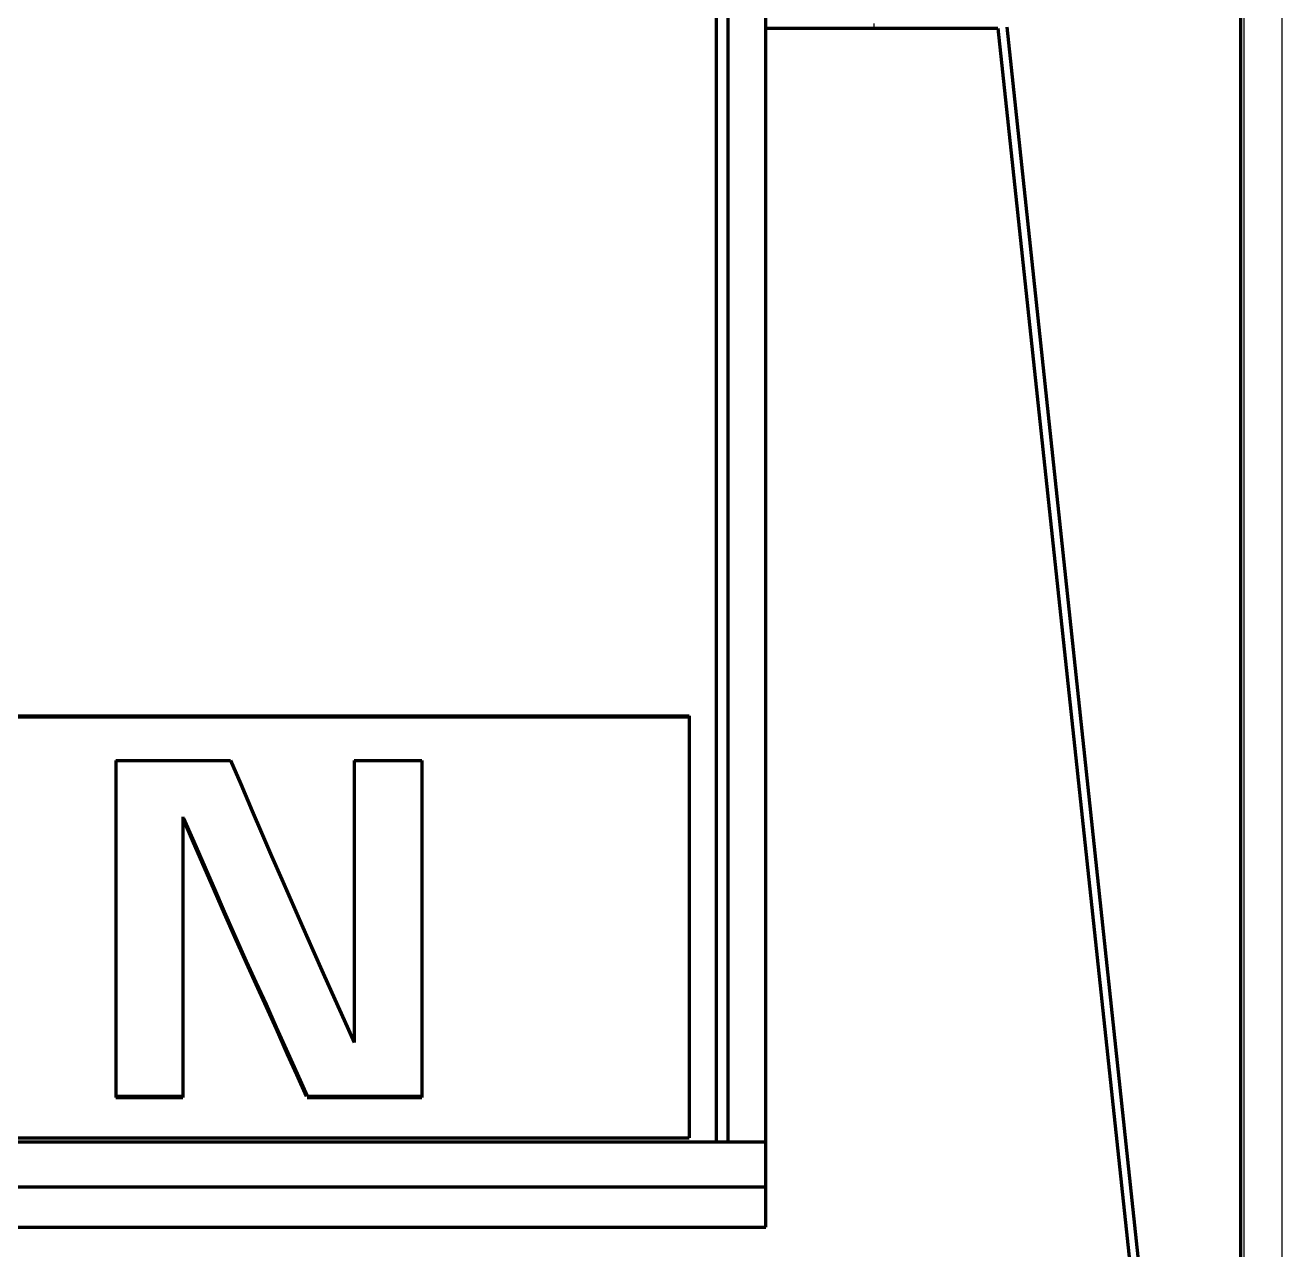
# Model space of a CAD drawing. Header units: millimetres. Extents: x 1622 to 1905, y 0 to 327.
# Drawn here: x 1798.99 to 1831.86, y 87.21 to 119.24 of the extents above; entities that cross this region are included whole.
import ezdxf

# ---------------------------------------------------------------- set-up
doc = ezdxf.new("R2010")
doc.units = ezdxf.units.MM
doc.layers.add('at_Entity', color=7, linetype='Continuous')

# ---------------------------------------------------------------- blocks, each defined once
blk = doc.blocks.new('GYER HERH  WRE TS1600AF 4P')
blk.add_line((79707.257, 9288.572), (79707.257, 9288.447))
blk.add_lwpolyline([(79651.932, 9426.286), (79716.929, 9426.286), (79716.929, 9229.786), (79651.932, 9229.786)], close=True)
at = {"color": 3}
blk.add_lwpolyline([(79650.925, 9347.786), (79717.925, 9347.786), (79717.925, 9228.786), (79650.925, 9228.786)], close=True, dxfattribs=at)
at = {"layer": 'at_Entity', "color": 0, "lineweight": 140}
for p, q in [((79716.855, 9231.067), (79716.855, 9346.786)), ((79704.429, 9257.087), (79704.429, 9334.912)), ((79703.431, 9332.106), (79703.431, 9259.312)), ((79703.126, 9315.447), (79703.126, 9259.312)), ((79704.429, 9288.447), (79710.497, 9288.447)), ((79710.497, 9288.447), (79716.763, 9229.786)), ((79710.73, 9288.484), (79716.855, 9231.067)), ((79666.429, 9270.462), (79702.427, 9270.462)), ((79666.429, 9270.433), (79702.427, 9270.433)), ((79702.427, 9270.462), (79702.427, 9259.422)), ((79687.429, 9269.298), (79690.425, 9269.298)), ((79687.429, 9269.298), (79687.429, 9260.483)), ((79690.425, 9269.298), (79690.695, 9268.673)), ((79693.664, 9269.298), (79695.431, 9269.298)), ((79693.664, 9269.298), (79693.664, 9261.919)), ((79695.431, 9269.298), (79695.431, 9260.483)), ((79690.695, 9268.673), (79690.998, 9267.968)), ((79690.998, 9267.968), (79691.241, 9267.399)), ((79689.185, 9267.825), (79689.185, 9260.483)), ((79689.185, 9267.774), (79689.454, 9267.152)), ((79689.202, 9267.781), (79689.467, 9267.17)), ((79691.241, 9267.399), (79691.498, 9266.794)), ((79689.454, 9267.152), (79689.758, 9266.455)), ((79689.467, 9267.17), (79689.766, 9266.485)), ((79691.498, 9266.794), (79691.77, 9266.18)), ((79689.758, 9266.455), (79690.004, 9265.893)), ((79689.766, 9266.485), (79690.008, 9265.931)), ((79691.77, 9266.18), (79692.075, 9265.488)), ((79690.004, 9265.893), (79690.263, 9265.292)), ((79690.008, 9265.931), (79690.263, 9265.336)), ((79690.263, 9265.336), (79690.532, 9264.724)), ((79690.263, 9265.292), (79690.532, 9264.684)), ((79692.075, 9265.488), (79692.321, 9264.928)), ((79690.532, 9264.724), (79690.836, 9264.04)), ((79690.532, 9264.684), (79690.836, 9264)), ((79692.321, 9264.928), (79692.585, 9264.334)), ((79692.585, 9264.334), (79692.854, 9263.728)), ((79690.836, 9264.04), (79691.087, 9263.492)), ((79690.836, 9264), (79691.087, 9263.446)), ((79692.854, 9263.728), (79693.158, 9263.048)), ((79691.087, 9263.492), (79691.359, 9262.913)), ((79691.087, 9263.446), (79691.359, 9262.854)), ((79693.158, 9263.048), (79693.404, 9262.501)), ((79691.359, 9262.913), (79691.623, 9262.315)), ((79691.359, 9262.854), (79691.618, 9262.275)), ((79693.404, 9262.501), (79693.664, 9261.919)), ((79691.618, 9262.275), (79691.912, 9261.616)), ((79691.623, 9262.315), (79691.923, 9261.642)), ((79691.912, 9261.616), (79692.152, 9261.08)), ((79691.923, 9261.642), (79692.168, 9261.097)), ((79692.152, 9261.08), (79692.41, 9260.512)), ((79692.168, 9261.097), (79692.429, 9260.519)), ((79687.429, 9260.519), (79689.185, 9260.519)), ((79687.429, 9260.483), (79689.185, 9260.483)), ((79692.429, 9260.519), (79695.431, 9260.519)), ((79692.429, 9260.483), (79695.431, 9260.483)), ((79666.429, 9259.422), (79702.427, 9259.422)), ((79704.429, 9259.312), (79664.429, 9259.312)), ((79664.429, 9258.148), (79704.429, 9258.148)), ((79664.429, 9257.087), (79704.429, 9257.087))]:
    blk.add_line(p, q, dxfattribs=at)

msp = doc.modelspace()

# ---------------------------------------------------------------- block references
msp.add_blockref('GYER HERH  WRE TS1600AF 4P', (-77886.069, -9169.286))

doc.saveas('drawing.dxf')
